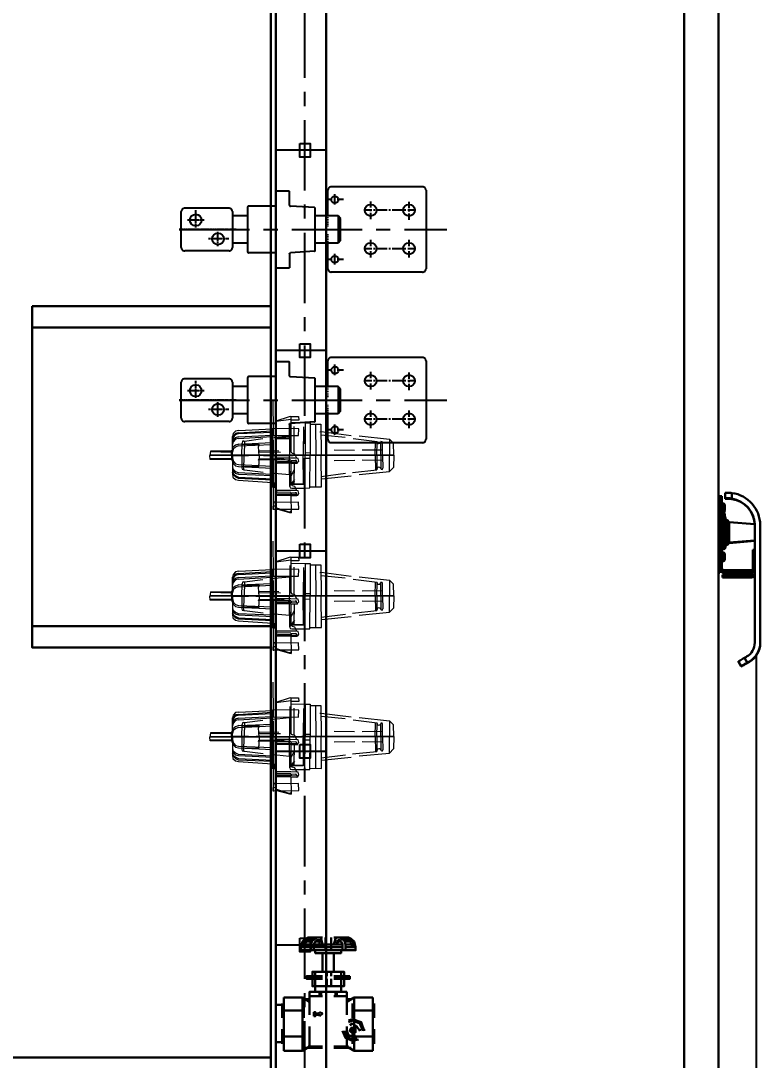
# Model space of a CAD drawing. Header units: millimetres. Extents: x 248233 to 259628, y -181361 to -174035.
# Drawn here: x 253614 to 254482, y -176752 to -175533 of the extents above; entities that cross this region are included whole.
import ezdxf

# ---------------------------------------------------------------- set-up
doc = ezdxf.new("R2010")
doc.units = ezdxf.units.MM
doc.header["$LTSCALE"] = 13
for name, pattern in [('CENTER', [50.8, 31.75, -6.35, 6.35, -6.35]), ('CENTERX2', [101.6, 63.5, -12.7, 12.7, -12.7]), ('DASHED', [0.75, 0.5, -0.25])]:
    doc.linetypes.add(name, pattern=pattern)
doc.layers.get('0').update_dxf_attribs({"color": 1, "linetype": 'CENTER'})
for name, color, linetype in [('1', 4, 'Continuous'), ('2细线层', 4, 'Continuous'), ('4虚线层', 6, 'DASHED'), ('C00-00-00', 7, 'Continuous'), ('粗实线', 4, 'Continuous')]:
    doc.layers.add(name, color=color, linetype=linetype)
doc.layers.add('2细实线', color=3, linetype='Continuous', lineweight=20)
doc.layers.add('标注、文本', color=3, linetype='Continuous', lineweight=25)
doc.styles.get("Standard").update_dxf_attribs({"font": 'gbenor.shx', "bigfont": 'gbcbig.shx'})
doc.dimstyles.new('英寸 1-10', dxfattribs={"dimscale": 14, "dimtxt": 3.5, "dimasz": 2, "dimexe": 1.5, "dimexo": 0.5, "dimgap": 0.5, "dimtad": 1, "dimtoh": 1, "dimdec": 1, "dimdsep": 46, "dimtxsty": 'Standard', "dimcen": 2.5, "dimclrd": 3, "dimclre": 3, "dimclrt": 3, "dimadec": 0, "dimazin": 2, "dimtfac": 1, "dimtdec": 1, "dimtmove": 0, "dimatfit": 2, "dimfxl": 1, "dimarcsym": 0})

# ---------------------------------------------------------------- blocks, each defined once
blk = doc.blocks.new('A$C1C920380')
at = {"layer": '1', "color": 1, "linetype": 'CENTERX2', "lineweight": -3, "ltscale": 0.1}
blk.add_line((50.1, 0), (50.1, 314), dxfattribs=at)
at = {"layer": '2细线层'}
for points in [[(4, 289.6), (3.4, 289.5), (2.9, 289.4), (2.4, 289.2), (1.9, 289), (1.6, 288.7), (1.2, 288.4), (0.8, 287.9), (0.5, 287.5), (0.3, 287), (0.1, 286.6), (0, 286.1), (0, 285.5)], [(0, 285.5), (0, 178.4)], [(4, 289.6), (96, 289.6)], [(100, 285.5), (99.9, 286.1), (99.8, 286.6), (99.7, 287), (99.4, 287.5), (99.2, 287.9), (98.9, 288.4), (98.5, 288.7), (98, 289), (97.5, 289.2), (97, 289.4), (96.5, 289.5), (96, 289.6)], [(100, 285.5), (100, 178.4)], [(17.7, 269.5), (25.1, 269.5)], [(27.1, 269.5), (29.1, 269.5)], [(27.5, 276.5), (27.5, 268.1)], [(31.1, 269.5), (38.5, 269.5)], [(62.1, 269.5), (69.5, 269.5)], [(71.5, 269.5), (73.5, 269.5)], [(72.5, 276.5), (72.5, 268.1)], [(75.5, 269.5), (82.9, 269.5)], [(27.5, 266), (27.5, 264.1)], [(27.5, 262), (27.5, 250)], [(72.5, 266), (72.5, 264.1)], [(72.5, 262), (72.5, 250)], [(27.5, 248), (27.5, 246)], [(27.5, 244), (27.5, 232)], [(72.5, 248), (72.5, 246)], [(72.5, 244), (72.5, 232)], [(17.1, 224.5), (24.4, 224.5)], [(26.5, 224.5), (28.4, 224.5)], [(27.5, 230), (27.5, 228)], [(27.5, 226), (27.5, 217.5)], [(30.5, 224.5), (37.8, 224.5)], [(62.1, 224.5), (69.5, 224.5)], [(71.5, 224.5), (73.5, 224.5)], [(72.5, 230), (72.5, 228)], [(72.5, 226), (72.5, 217.5)], [(75.5, 224.5), (82.9, 224.5)], [(15, 192.6), (15, 185.5)], [(15, 183.5), (15, 181.5)], [(37, 189.4), (34, 186.5)], [(34, 186.5), (66, 186.5)], [(34, 186.5), (34, 159.4)], [(63, 189.4), (37, 189.4)], [(63, 189.4), (66, 186.5)], [(66, 186.5), (66, 159.4)], [(85, 192.6), (85, 185.5)], [(85, 183.5), (85, 181.5)], [(0, 178.4), (0, 178), (0.1, 177.5), (0.3, 177), (0.5, 176.5), (0.8, 176), (1.2, 175.6), (1.6, 175.3), (1.9, 175), (2.4, 174.8), (2.9, 174.6), (3.4, 174.5), (4, 174.4)], [(34, 174.4), (4, 174.4)], [(20.8, 182.5), (8.5, 182.5)], [(15, 179.5), (15, 172.4)], [(34.5, 174.4), (34, 174.4)], [(36.5, 174.4), (35.5, 174.4)], [(38.5, 174.4), (37.5, 174.4)], [(40.5, 174.4), (39.4, 174.4)], [(42.5, 174.4), (41.5, 174.4)], [(44.5, 174.4), (43.5, 174.4)], [(46.5, 174.4), (45.5, 174.4)], [(56.5, 174.4), (55.5, 174.4)], [(58.5, 174.4), (57.5, 174.4)], [(60.5, 174.4), (59.5, 174.4)], [(62.5, 174.4), (61.5, 174.4)], [(64.5, 174.4), (63.5, 174.4)], [(66, 174.4), (65.6, 174.4)], [(96, 174.4), (66, 174.4)], [(90.9, 182.5), (78.5, 182.5)], [(85, 179.5), (85, 172.4)], [(96, 174.4), (96.5, 174.5), (97, 174.6), (97.5, 174.8), (98, 175), (98.5, 175.3), (98.9, 175.6), (99.2, 176), (99.4, 176.5), (99.7, 177), (99.8, 177.5), (99.9, 178), (100, 178.4)], [(24.4, 158.6), (22.6, 130.4)], [(25.4, 159.4), (25.3, 159.4), (25.1, 159.4), (25, 159.4), (24.9, 159.4), (24.8, 159.3), (24.7, 159.3), (24.6, 159.2), (24.5, 159.1), (24.5, 158.9), (24.4, 158.8), (24.4, 158.7), (24.4, 158.6)], [(74.6, 159.4), (25.4, 159.4)], [(75.6, 158.6), (75.6, 158.7), (75.5, 158.8), (75.5, 158.9), (75.4, 159.1), (75.4, 159.2), (75.3, 159.3), (75.2, 159.3), (75.1, 159.4), (74.9, 159.4), (74.8, 159.4), (74.7, 159.4), (74.6, 159.4)], [(75.6, 158.6), (77.4, 130.4)], [(5.9, 129.4), (5.8, 129.4), (5.7, 129.4), (5.6, 129.4), (5.5, 129.4), (5.4, 129.3), (5.3, 129.2), (5.2, 129.1), (5.2, 129), (5.1, 128.9), (5, 128.8), (5, 128.6), (5, 128.5)], [(5, 128.5), (5, 114.4)], [(21.5, 129.4), (5.9, 129.4)], [(21.5, 129.4), (21.7, 129.4), (21.8, 129.5), (21.9, 129.5), (22, 129.5), (22.1, 129.6), (22.2, 129.7), (22.3, 129.8), (22.4, 129.9), (22.5, 130), (22.5, 130.1), (22.5, 130.3), (22.6, 130.4)], [(78.6, 129.4), (78.4, 129.4), (78.3, 129.5), (78.2, 129.5), (78.1, 129.5), (78, 129.6), (77.9, 129.7), (77.8, 129.8), (77.7, 129.9), (77.6, 130), (77.6, 130.1), (77.6, 130.3), (77.5, 130.4)], [(78.6, 129.4), (94.2, 129.4)], [(94.2, 129.4), (94.3, 129.4), (94.4, 129.4), (94.6, 129.4), (94.7, 129.4), (94.8, 129.3), (94.9, 129.2), (95, 129.1), (95, 129), (95.1, 128.9), (95.2, 128.8), (95.2, 128.6), (95.2, 128.5)], [(95.2, 128.5), (95.2, 114.4)], [(5, 120.9), (5, 114.5)], [(5, 114.4), (5, 114.4), (5, 114.3), (5.1, 114.1), (5.2, 114), (5.2, 113.9), (5.3, 113.8), (5.4, 113.7), (5.5, 113.6), (5.6, 113.6), (5.7, 113.5), (5.8, 113.5), (5.9, 113.5)], [(94.4, 113.5), (5.9, 113.5)], [(22.5, 113.5), (22.5, 81.4)], [(77.5, 112.5), (77.5, 81.4)], [(95.2, 114.4), (95.2, 114.4), (95.2, 114.3), (95.1, 114.1), (95, 114), (95, 113.9), (94.9, 113.8), (94.8, 113.7), (94.7, 113.6), (94.6, 113.6), (94.4, 113.5), (94.3, 113.5), (94.2, 113.5)], [(95.2, 120.9), (95.2, 114.5)], [(22.5, 95.3), (22.5, 93.1)], [(77.5, 93.6), (77.5, 91.3)], [(22.5, 81.4), (22.5, 81.3), (22.5, 81.2), (22.6, 81), (22.6, 80.9), (22.7, 80.8), (22.8, 80.7), (22.9, 80.6), (23, 80.6), (23.1, 80.6), (23.2, 80.5), (23.4, 80.5), (23.5, 80.5)], [(76.5, 80.5), (23.5, 80.5)], [(34, 80.5), (34, 62.5)], [(66, 80.5), (66, 62.5)], [(76.5, 80.5), (76.7, 80.5), (76.8, 80.5), (76.9, 80.6), (77, 80.6), (77.1, 80.6), (77.2, 80.7), (77.3, 80.8), (77.3, 80.9), (77.4, 81), (77.4, 81.2), (77.5, 81.3), (77.5, 81.4)], [(29.1, 62.5), (28.5, 62.4), (28.1, 62.3), (27.6, 62.2), (27.1, 61.9), (26.7, 61.7), (26.3, 61.4), (25.9, 61), (25.6, 60.5), (25.4, 60), (25.2, 59.5), (25.1, 59), (25.1, 58.5)], [(29.1, 62.5), (71.1, 62.5)], [(50.1, 66.9), (50.1, 65.8)], [(50.1, 65.6), (50.1, 65.4)], [(50.1, 65.1), (50.1, 63.8)], [(50.1, 63.6), (50.1, 63.3)], [(50.1, 63.1), (50.1, 61.9)], [(50.1, 61.6), (50.1, 61.4)], [(50.1, 61.1), (50.1, 59.8)], [(75.1, 58.5), (75.1, 59), (75, 59.5), (74.8, 60), (74.6, 60.5), (74.3, 61), (73.9, 61.4), (73.5, 61.7), (73.1, 61.9), (72.7, 62.2), (72.2, 62.3), (71.6, 62.4), (71.1, 62.5)], [(25.1, 58.5), (25.1, 6.5)], [(50.1, 59.6), (50.1, 59.3)], [(50.1, 59.1), (50.1, 57.9)], [(50.1, 57.6), (50.1, 57.4)], [(50.1, 57.1), (50.1, 55.8)], [(50.1, 55.6), (50.1, 55.3)], [(50.1, 55.1), (50.1, 53.9)], [(50.1, 53.6), (50.1, 53.4)], [(50.1, 53.1), (50.1, 51.8)], [(50.1, 51.6), (50.1, 51.3)], [(50.1, 51), (50.1, 49.9)], [(50.1, 49.6), (50.1, 49.3)], [(50.1, 49.1), (50.1, 47.8)], [(61.1, 58.2), (61.1, 56.8)], [(61.1, 56.5), (61.1, 56.2)], [(61.1, 56), (61.1, 54.7)], [(61.1, 54.4), (61.1, 54.3)], [(61.1, 54), (61.1, 52.7)], [(61.1, 52.5), (61.1, 52.2)], [(61.1, 52), (61.1, 50.7)], [(61.1, 50.5), (61.1, 50.3)], [(61.1, 50), (61.1, 48.7)], [(75.1, 58.5), (75.1, 6.5)], [(50.1, 47.6), (50.1, 47.3)], [(50.1, 47), (50.1, 45.9)], [(50.1, 45.6), (50.1, 45.3)], [(50.1, 45.1), (50.1, 43.8)], [(50.1, 43.5), (50.1, 43.3)], [(50.1, 43.1), (50.1, 41.8)], [(50.1, 41.6), (50.1, 41.3)], [(50.1, 41.1), (50.1, 39.8)], [(50.1, 39.5), (50.1, 39.4)], [(50.1, 39.1), (50.1, 37.8)], [(50.1, 37.6), (50.1, 37.3)], [(50.1, 37.1), (50.1, 35.8)], [(53.7, 45.5), (52.6, 45.5)], [(54.2, 45.5), (54, 45.5)], [(55.7, 45.5), (54.4, 45.5)], [(56.2, 45.5), (55.9, 45.5)], [(57.7, 45.5), (56.5, 45.5)], [(58.2, 45.5), (58, 45.5)], [(59.7, 45.5), (58.4, 45.5)], [(60.2, 45.5), (60, 45.5)], [(61.7, 45.5), (60.5, 45.5)], [(61.1, 48.5), (61.1, 48.2)], [(61.1, 48), (61.1, 46.8)], [(61.1, 46.5), (61.1, 46.3)], [(61.1, 46), (61.1, 44.7)], [(61.1, 44.5), (61.1, 44.2)], [(61.1, 44), (61.1, 42.8)], [(61.1, 42.5), (61.1, 42.3)], [(61.1, 42), (61.1, 40.7)], [(61.1, 40.5), (61.1, 40.2)], [(61.1, 40), (61.1, 38.8)], [(61.1, 38.5), (61.1, 38.3)], [(61.1, 38), (61.1, 36.7)], [(62.2, 45.5), (61.9, 45.5)], [(63.7, 45.5), (62.4, 45.5)], [(64.2, 45.5), (64, 45.5)], [(65.7, 45.5), (64.5, 45.5)], [(66.2, 45.5), (65.9, 45.5)], [(67.7, 45.5), (66.4, 45.5)], [(68.2, 45.5), (68, 45.5)], [(69.5, 45.5), (68.5, 45.5)], [(39.1, 29.3), (39.1, 27.9)], [(39.1, 27.7), (39.1, 27.4)], [(39.1, 27.1), (39.1, 25.9)], [(39.1, 25.6), (39.1, 25.3)], [(39.1, 25.1), (39.1, 23.9)], [(50.1, 35.6), (50.1, 35.4)], [(50.1, 35.1), (50.1, 33.8)], [(50.1, 33.6), (50.1, 33.3)], [(50.1, 33.1), (50.1, 31.9)], [(50.1, 31.6), (50.1, 31.4)], [(50.1, 31.1), (50.1, 29.8)], [(50.1, 29.6), (50.1, 29.3)], [(50.1, 29.1), (50.1, 27.9)], [(50.1, 27.6), (50.1, 27.4)], [(50.1, 27.1), (50.1, 25.8)], [(50.1, 25.6), (50.1, 25.3)], [(50.1, 25), (50.1, 23.9)], [(61.1, 36.5), (61.1, 36.2)], [(61.1, 35.9), (61.1, 34.5)], [(28.1, 19.5), (27.5, 19.5)], [(28.6, 19.5), (28.3, 19.5)], [(30.1, 19.5), (28.9, 19.5)], [(30.7, 19.5), (30.4, 19.5)], [(32.1, 19.5), (30.9, 19.5)], [(32.6, 19.5), (32.4, 19.5)], [(34.2, 19.5), (32.9, 19.5)], [(34.7, 19.5), (34.4, 19.5)], [(36.1, 19.5), (34.9, 19.5)], [(36.6, 19.5), (36.4, 19.5)], [(38.2, 19.5), (36.9, 19.5)], [(38.7, 19.5), (38.4, 19.5)], [(40.1, 19.5), (38.9, 19.5)], [(39.1, 23.6), (39.1, 23.4)], [(39.1, 23.1), (39.1, 21.8)], [(39.1, 21.6), (39.1, 21.3)], [(39.1, 21.1), (39.1, 19.9)], [(39.1, 19.6), (39.1, 19.4)], [(39.1, 19.1), (39.1, 17.8)], [(39.1, 17.6), (39.1, 17.3)], [(39.1, 17.1), (39.1, 15.9)], [(39.1, 15.6), (39.1, 15.4)], [(39.1, 15.1), (39.1, 13.8)], [(39.1, 13.6), (39.1, 13.3)], [(39.1, 13.1), (39.1, 11.9)], [(40.6, 19.5), (40.4, 19.5)], [(42.2, 19.5), (40.9, 19.5)], [(42.7, 19.5), (42.4, 19.5)], [(44.1, 19.5), (42.9, 19.5)], [(44.6, 19.5), (44.4, 19.5)], [(46.2, 19.5), (44.9, 19.5)], [(46.7, 19.5), (46.4, 19.5)], [(47.5, 19.5), (46.9, 19.5)], [(50.1, 23.6), (50.1, 23.3)], [(50.1, 23.1), (50.1, 21.8)], [(50.1, 21.5), (50.1, 21.3)], [(50.1, 21), (50.1, 19.9)], [(50.1, 19.6), (50.1, 19.3)], [(50.1, 19.1), (50.1, 17.8)], [(50.1, 17.5), (50.1, 17.3)], [(50.1, 17), (50.1, 15.8)], [(50.1, 15.6), (50.1, 15.3)], [(50.1, 15.1), (50.1, 13.8)], [(50.1, 13.5), (50.1, 13.3)], [(50.1, 13.1), (50.1, 11.8)], [(25.1, 6.5), (25.1, 5.9), (25.2, 5.5), (25.4, 5), (25.6, 4.5), (25.9, 4.1), (26.3, 3.6), (26.7, 3.3), (27.1, 3), (27.6, 2.8), (28.1, 2.6), (28.5, 2.5), (29.1, 2.4)], [(71.1, 2.4), (29.1, 2.4)], [(39.1, 11.6), (39.1, 11.4)], [(39.1, 11.1), (39.1, 9.6)], [(50.1, 11.6), (50.1, 11.3)], [(50.1, 11.1), (50.1, 9.8)], [(50.1, 9.5), (50.1, 9.4)], [(50.1, 9.1), (50.1, 7.8)], [(50.1, 7.6), (50.1, 7.3)], [(50.1, 7.1), (50.1, 5.8)], [(50.1, 5.6), (50.1, 5.4)], [(50.1, 5.1), (50.1, 3.8)], [(50.1, 3.6), (50.1, 3.3)], [(50.1, 3), (50.1, 1.9)], [(50.1, 1.6), (50.1, 1.3)], [(50.1, 1.1), (50.1, 0)], [(71.1, 2.4), (71.6, 2.5), (72.2, 2.6), (72.7, 2.8), (73.1, 3), (73.5, 3.3), (73.9, 3.6), (74.3, 4.1), (74.6, 4.5), (74.8, 5), (75, 5.5), (75.1, 5.9), (75.1, 6.5)]]:
    blk.add_lwpolyline(points, dxfattribs=at)
for centre, radius in [((27.4, 269.6), 6.87), ((72.4, 269.6), 6.87), ((27.4, 224.6), 6.87), ((72.4, 224.6), 6.87), ((15, 182.6), 4.14), ((85, 182.6), 4.14), ((61, 45.5), 6.87), ((39, 19.5), 6.87)]:
    blk.add_circle(centre, radius, dxfattribs=at)
blk = doc.blocks.new('A$C26CD017D')
at = {"layer": 'C00-00-00'}
h = blk.add_hatch(color=256, dxfattribs=at)
h.dxf.hatch_style = 2
h.paths.add_polyline_path([(72.4, 62.5), (79.5, 31.9), (83, 31.9)])
h = blk.add_hatch(color=256, dxfattribs=at)
h.dxf.hatch_style = 2
h.paths.add_polyline_path([(72.4, 62.5), (75.9, 62.5), (83, 31.9)])
h = blk.add_hatch(color=256, dxfattribs=at)
h.dxf.hatch_style = 2
h.paths.add_polyline_path([(79.5, 31.9), (80.9, 26.3), (83.7, 26.3)])
h = blk.add_hatch(color=256, dxfattribs=at)
h.dxf.hatch_style = 2
h.paths.add_polyline_path([(79.5, 31.9), (83, 31.9), (83.7, 26.3)])
h = blk.add_hatch(color=256, dxfattribs=at)
h.dxf.hatch_style = 2
h.paths.add_polyline_path([(80.9, 26.3), (83.7, 26.3), (80.9, 25.5)])
at = {"layer": 'C00-00-00', "lineweight": 0}
for points in [[(83, 111.4), (80.9, 110.7), (66.7, 102.2)], [(83, 111.4), (91.6, 113.6), (93, 109.3), (83.7, 107.2)], [(83, 111.4), (92.3, 71), (93, 70.3), (94.4, 69.6)], [(106.5, 109.3), (107.2, 107.9), (119.2, 110.7), (127.7, 75.2)], [(166.1, 107.2), (201.6, 111.4), (205.8, 93)], [(210.8, 94.4), (207.2, 107.9), (201.6, 111.4)], [(75.9, 63.2), (66.7, 102.2), (83.7, 108.6)], [(85.2, 105), (100.8, 107.9), (106.5, 109.3), (115, 72.4)], [(96.5, 69.6), (89.4, 100.8)], [(112.8, 109.3), (121.4, 73.8)], [(119.9, 101.5), (121.4, 102.2), (156.8, 105.7)], [(159.7, 102.9), (188.1, 105.7)], [(188.1, 105), (188.8, 103.6), (190.2, 103.6), (191.6, 104.3), (192.3, 105.7)], [(193, 106.5), (192.3, 106.5), (192.3, 105.7)], [(198, 90.8), (194.5, 105.7), (193.7, 106.5), (193, 106.5)], [(27, 81.6), (64.6, 92.3)], [(72.4, 62.5), (65.3, 93), (64.6, 92.3), (71.7, 61.7)], [(65.3, 81.6), (86.6, 88.7)], [(86.6, 88.7), (91.6, 66.7)], [(164.7, 89.4), (141.2, 84.5)], [(196.6, 97.2), (173.2, 91.6)], [(176, 63.2), (210.1, 74.5), (205.8, 93)], [(210.8, 94.4), (213.6, 80.2), (210.1, 74.5)], [(27, 81.6), (23.4, 80.2), (21.3, 76.6), (21.3, 73.1)], [(27, 78.8), (24.1, 77.4), (22, 73.8), (22, 70.3)], [(27.7, 78.1), (24.1, 75.9), (22.7, 73.1), (22.7, 68.8)], [(28.4, 74.5), (24.8, 72.4), (23.4, 69.6), (22.7, 65.3)], [(35.5, 71), (36.2, 71), (56.8, 78.8)], [(123.5, 36.2), (136.3, 39), (127.7, 75.2)], [(167.5, 78.1), (144.1, 72.4)], [(199.4, 85.2), (176, 80.2)], [(199.4, 75.9), (198, 76.6), (196.6, 76.6), (195.2, 75.9), (195.2, 73.8)], [(199.4, 75.9), (200.1, 75.2), (200.8, 75.2)], [(200.8, 75.2), (201.6, 75.2), (201.6, 76.6)], [(26.3, 51.8), (21.3, 73.1)], [(26.3, 51.8), (21.3, 73.1)], [(28.4, 72.4), (25.5, 71), (23.4, 67.4), (23.4, 63.9)], [(30.5, 66), (27, 63.9), (24.8, 61), (24.8, 56.8)], [(30.5, 63.9), (27.7, 61.7), (25.5, 58.9), (25.5, 55.4)], [(35.5, 71), (34.1, 70.3), (34.1, 68.1)], [(34.1, 66.7), (53.9, 71), (53.9, 68.8)], [(36.9, 53.9), (34.1, 68.1)], [(78.1, 68.8), (55.4, 63.9), (55.4, 62.5), (80.2, 68.1)], [(72.4, 62.5), (79.5, 31.9), (78.8, 31.2), (71.7, 61.7)], [(75.9, 63.2), (83.7, 26.3), (80.9, 25.5), (72.4, 62.5)], [(75.9, 63.2), (84.5, 24.8), (85.2, 23.4), (86.6, 23.4)], [(100.8, 65.3), (97.2, 69.6), (94.4, 69.6)], [(94.4, 61.7), (95.1, 59.6)], [(94.4, 61.7), (95.1, 59.6)], [(95.1, 58.2), (100.8, 34.1), (115, 37.6), (116.4, 38.3), (116.4, 39.7), (109.3, 71)], [(101.5, 61), (100.8, 62.5), (99.4, 62.5)], [(101.5, 34.8), (100.1, 33.4), (100.1, 31.2), (100.8, 29.8), (102.9, 29.8), (117.8, 33.4), (123.5, 34.8), (115, 72.4)], [(103.6, 62.5), (102.9, 63.9), (102.2, 65.3), (100.8, 65.3)], [(102.2, 59.6), (102.9, 61), (103.6, 62.5)], [(168.2, 63.9), (195.2, 73.1)], [(25.5, 51.1), (24.1, 56.1), (0, 50.4)], [(25.5, 51.1), (26.3, 46.8), (2.1, 41.2)], [(25.5, 51.1), (24.1, 57.5), (24.8, 57.5)], [(26.3, 51.8), (25.5, 51.1), (27, 45.4), (27.7, 45.4)], [(44.7, 56.1), (26.3, 51.8)], [(44.7, 55.4), (26.3, 51.1)], [(26.3, 51.8), (31.2, 30.5)], [(26.3, 51.8), (31.2, 30.5), (32.6, 27), (36.2, 24.8), (39.7, 24.8), (78.8, 31.2)], [(36.9, 53.9), (40.5, 39.7), (41.2, 38.3), (43.3, 38.3), (44, 38.3), (66, 40.5)], [(80.9, 58.9), (57.5, 53.2), (57.5, 54.6), (82.3, 60.3)], [(73.8, 58.2), (80.2, 30.5)], [(76.6, 59.6), (77.4, 58.2), (78.8, 58.2)], [(76.6, 57.5), (78.1, 56.1), (79.5, 56.1)], [(79.5, 54.6), (78.1, 53.9), (78.1, 52.5)], [(95.1, 58.2), (102.2, 59.6)], [(95.1, 58.2), (100.8, 34.1), (101.5, 33.4), (102.9, 32.6)], [(102.9, 34.8), (100.8, 34.1), (104.3, 35.5), (99.4, 58.9)], [(134.1, 48.3), (167.5, 59.6)], [(27, 48.3), (29.1, 44.7), (31.9, 42.6), (35.5, 42.6)], [(27.7, 46.1), (29.1, 42.6), (32.6, 40.5), (36.2, 40.5)], [(29.1, 39), (30.5, 36.2), (34.1, 34.1), (37.6, 33.4)], [(29.8, 37.6), (31.2, 34.1), (34.1, 31.9), (38.3, 31.9)], [(39.7, 41.2), (59.6, 46.1), (58.9, 48.3)], [(74.5, 41.9), (96.5, 44.7)], [(30.5, 34.1), (31.9, 30.5), (35.5, 29.1), (39, 28.4)], [(30.5, 32.6), (32.6, 29.8), (35.5, 27.7), (39, 27)], [(78.8, 36.2), (87.3, 0)], [(84.5, 24.8), (85.2, 22.7), (85.9, 21.3), (87.3, 21.3)], [(109.3, 28.4), (105.7, 32.6), (102.9, 32.6)], [(110, 24.1), (109.3, 25.5), (107.9, 25.5)], [(112.1, 25.5), (111.4, 27), (110.7, 28.4), (109.3, 28.4)], [(110.7, 22.7), (111.4, 23.4), (112.1, 25.5)], [(86.6, 15.6), (85.2, 22.7)], [(85.2, 20.6), (86.6, 19.2), (88, 19.2)], [(88, 17.7), (86.6, 17), (86.6, 15.6)], [(103.6, 21.3), (110.7, 22.7)], [(88.7, 5), (86.6, 4.3), (85.9, 9.9), (88, 9.9)], [(89.4, 2.1), (106.5, 1.4), (108.6, 1.4), (107.9, 3.5)], [(89.4, 3.5), (105.7, 2.1), (107.9, 2.8)]]:
    blk.add_lwpolyline(points, dxfattribs=at)
for points in [[(67.4, 85.2), (96.5, 91.6), (95.1, 99.4), (65.3, 93)], [(86.6, 0.7), (116.4, 7.8), (114.3, 15.6), (85.2, 8.5)]]:
    blk.add_lwpolyline(points, close=True, dxfattribs=at)
for points in [[(56.1, 124.2), (56.1, 124.2), (63.9, 88), (63.9, 88)], [(58.2, 124.9), (58.2, 124.9), (66.7, 88.7), (66.7, 88.7)], [(83.7, 101.5), (83.7, 101.5), (91.6, 66.7), (91.6, 66.7)], [(100.1, 102.9), (100.1, 102.9), (107.2, 70.3), (107.2, 70.3)], [(100.8, 107.9), (100.8, 107.9), (109.3, 71), (109.3, 71)], [(102.2, 101.5), (102.2, 101.5), (109.3, 71), (109.3, 71)], [(122.1, 98.6), (122.1, 98.6), (150.5, 102.2), (150.5, 102.2)], [(189.5, 89.4), (189.5, 89.4), (185.9, 105.7), (185.9, 105.7)], [(191.6, 89.4), (191.6, 89.4), (188.1, 105.7), (188.1, 105.7)], [(195.9, 90.8), (195.9, 90.8), (192.3, 105.7), (192.3, 105.7)], [(193, 106.5), (193, 106.5), (193, 107.2), (193, 107.2)], [(27, 81.6), (27, 81.6), (64.6, 92.3), (64.6, 92.3)], [(27, 78.8), (27, 78.8), (65.3, 90.1), (65.3, 90.1)], [(27.7, 78.1), (27.7, 78.1), (65.3, 88.7), (65.3, 88.7)], [(189.5, 89.4), (189.5, 89.4), (193.7, 72.4), (193.7, 72.4)], [(191.6, 89.4), (191.6, 89.4), (195.2, 73.1), (195.2, 73.1)], [(195.9, 90.8), (195.9, 90.8), (199.4, 75.2), (199.4, 75.2)], [(198, 90.8), (198, 90.8), (201.6, 76.6), (201.6, 76.6)], [(28.4, 74.5), (28.4, 74.5), (66, 85.2), (66, 85.2)], [(28.4, 72.4), (28.4, 72.4), (66.7, 83.7), (66.7, 83.7)], [(30.5, 66), (30.5, 66), (68.1, 76.6), (68.1, 76.6)], [(30.5, 63.9), (30.5, 63.9), (68.8, 74.5), (68.8, 74.5)], [(66, 79.5), (66, 79.5), (74.5, 44), (74.5, 44)], [(68.8, 80.2), (68.8, 80.2), (76.6, 44.7), (76.6, 44.7)], [(108.6, 73.8), (108.6, 73.8), (114.3, 75.2), (114.3, 75.2)], [(129.9, 37.6), (129.9, 37.6), (121.4, 73.8), (121.4, 73.8)], [(36.2, 71), (36.2, 71), (39.7, 54.6), (39.7, 54.6)], [(71.7, 62.5), (71.7, 62.5), (53.2, 58.2), (53.2, 58.2)], [(71.7, 61.7), (71.7, 61.7), (53.2, 57.5), (53.2, 57.5)], [(56.8, 58.2), (56.8, 58.2), (53.9, 68.8), (53.9, 68.8)], [(61.7, 59.6), (61.7, 59.6), (95.8, 67.4), (95.8, 67.4)], [(77.4, 61), (77.4, 61), (93, 61), (93, 61)], [(93.7, 63.9), (93.7, 63.9), (78.1, 60.3), (78.1, 60.3)], [(94.4, 61.7), (94.4, 61.7), (78.8, 58.2), (78.8, 58.2)], [(96.5, 44.7), (96.5, 44.7), (91.6, 66.7), (91.6, 66.7)], [(100.1, 31.2), (100.1, 31.2), (91.6, 66.7), (91.6, 66.7)], [(100.8, 65.3), (100.8, 65.3), (93.7, 63.9), (93.7, 63.9)], [(94.4, 61.7), (94.4, 61.7), (99.4, 62.5), (99.4, 62.5)], [(95.1, 59.6), (95.1, 59.6), (101.5, 61), (101.5, 61)], [(101.5, 61), (101.5, 61), (101.5, 61.7), (101.5, 61.7)], [(115, 37.6), (115, 37.6), (107.2, 70.3), (107.2, 70.3)], [(117.8, 33.4), (117.8, 33.4), (109.3, 71), (109.3, 71)], [(110, 67.4), (110, 67.4), (115.7, 68.8), (115.7, 68.8)], [(133.4, 51.1), (133.4, 51.1), (160.4, 61), (160.4, 61)], [(24.1, 54.6), (24.1, 54.6), (0, 49.7), (0, 49.7)], [(0, 50.4), (0, 50.4), (0.7, 45.4), (0.7, 45.4)], [(35.5, 42.6), (35.5, 42.6), (74.5, 49.7), (74.5, 49.7)], [(43.3, 38.3), (43.3, 38.3), (39.7, 54.6), (39.7, 54.6)], [(56.8, 58.2), (56.8, 58.2), (58.9, 48.3), (58.9, 48.3)], [(95.1, 59.6), (95.1, 59.6), (79.5, 56.1), (79.5, 56.1)], [(95.1, 58.2), (95.1, 58.2), (79.5, 54.6), (79.5, 54.6)], [(98.6, 41.9), (98.6, 41.9), (100.8, 51.8), (100.8, 51.8)], [(2.1, 41.2), (2.1, 41.2), (0.7, 45.4), (0.7, 45.4)], [(26.3, 47.6), (26.3, 47.6), (2.1, 41.9), (2.1, 41.9)], [(36.2, 40.5), (36.2, 40.5), (75.2, 47.6), (75.2, 47.6)], [(37.6, 33.4), (37.6, 33.4), (76.6, 40.5), (76.6, 40.5)], [(38.3, 31.9), (38.3, 31.9), (77.4, 39), (77.4, 39)], [(103.6, 40.5), (103.6, 40.5), (100.8, 34.1), (100.8, 34.1)], [(101.5, 46.8), (101.5, 46.8), (101.5, 47.6), (101.5, 47.6)], [(101.5, 34.8), (101.5, 34.8), (117.1, 38.3), (117.1, 38.3)], [(103.6, 38.3), (103.6, 38.3), (102.9, 34.8), (102.9, 34.8)], [(39, 28.4), (39, 28.4), (78.1, 35.5), (78.1, 35.5)], [(39, 27), (39, 27), (78.1, 34.1), (78.1, 34.1)], [(39.7, 24.8), (39.7, 24.8), (78.8, 31.2), (78.8, 31.2)], [(102.2, 27), (102.2, 27), (86.6, 23.4), (86.6, 23.4)], [(102.9, 24.8), (102.9, 24.8), (87.3, 21.3), (87.3, 21.3)], [(100.1, 31.2), (100.1, 31.2), (100.1, 31.9), (100.1, 31.9)], [(109.3, 28.4), (109.3, 28.4), (102.2, 27), (102.2, 27)], [(102.9, 24.8), (102.9, 24.8), (107.9, 25.5), (107.9, 25.5)], [(102.9, 24.8), (102.9, 24.8), (103.6, 22.7), (103.6, 22.7)], [(110, 24.1), (110, 24.1), (110, 24.8), (110, 24.8)], [(86.6, 15.6), (86.6, 15.6), (89.4, 2.1), (89.4, 2.1)], [(103.6, 22.7), (103.6, 22.7), (88, 19.2), (88, 19.2)], [(103.6, 21.3), (103.6, 21.3), (88, 17.7), (88, 17.7)], [(103.6, 22.7), (103.6, 22.7), (110, 24.1), (110, 24.1)], [(103.6, 21.3), (103.6, 21.3), (108.6, 1.4), (108.6, 1.4)]]:
    blk.add_open_spline(points, degree=3, dxfattribs=at)
blk = doc.blocks.new('A$C3535292A')
blk.add_line((210.8, 94.4), (0.7, 45.4))
blk.add_blockref('A$C26CD017D', (0, 0))
blk = doc.blocks.new('A$C6FBB44AA')
at = {"rotation": 347}
blk.add_blockref('A$C3535292A', (-10.9, 23), dxfattribs=at)
blk = doc.blocks.new('A$C7BD26515')
at = {"layer": '标注、文本', "color": 4, "lineweight": 30}
for points in [[(37.8, 133.1), (34.4, 131.5), (31, 128.1)], [(37.8, 131.5), (34.4, 129.8), (32.7, 128.1)], [(37.8, 129.8), (36.1, 128.1), (34.4, 126.4)], [(37.8, 128.1), (36.1, 128.1), (34.4, 126.4)], [(52.9, 133.1), (47.9, 133.1), (42.8, 129.8), (41.1, 124.7)], [(47.9, 129.8), (46.2, 128.1), (44.5, 124.7)], [(47.9, 128.1), (46.2, 128.1), (44.5, 124.7)], [(44.5, 118), (44.5, 124.7), (44.5, 121.4)], [(51.2, 124.7), (51.2, 128.1), (51.2, 129.8), (49.6, 129.8)], [(51.2, 128.1), (49.6, 128.1)], [(51.2, 128.1), (51.2, 124.7)], [(54.6, 124.7), (52.9, 131.5), (52.9, 133.1)], [(68.1, 124.7), (69.8, 131.5), (71.5, 133.1)], [(68.1, 133.1), (85, 133.1)], [(73.2, 129.8), (71.5, 128.1)], [(71.5, 124.7), (73.2, 128.1)], [(81.6, 124.7), (79.9, 129.8), (74.8, 133.1)], [(78.2, 124.7), (76.5, 128.1), (74.8, 129.8)], [(78.2, 124.7), (76.5, 128.1), (74.8, 128.1)], [(78.2, 118), (78.2, 124.7), (78.2, 121.4)], [(91.7, 128.1), (88.3, 131.5), (85, 133.1)], [(90, 128.1), (88.3, 129.8), (85, 131.5)], [(88.3, 126.4), (86.6, 128.1), (85, 129.8)], [(88.3, 126.4), (86.6, 128.1), (85, 128.1)], [(54.6, 118), (29.3, 118), (29.3, 121.4)], [(54.6, 118), (29.3, 118), (29.3, 121.4), (41.1, 121.4)], [(44.5, 121.4), (78.2, 121.4)], [(93.4, 121.4), (93.4, 118), (68.1, 118)], [(81.6, 121.4), (93.4, 121.4), (93.4, 118), (68.1, 118)], [(54.6, 86), (36.1, 86), (36.1, 87.6), (54.6, 87.6)], [(54.6, 84.3), (36.1, 84.3), (36.1, 86), (54.6, 86)], [(42.8, 87.6), (42.8, 92.7), (79.9, 92.7), (79.9, 87.6)], [(86.6, 87.6), (86.6, 86), (68.1, 86)], [(68.1, 87.6), (86.6, 87.6)], [(86.6, 86), (86.6, 84.3), (68.1, 84.3)], [(68.1, 86), (86.6, 86)], [(79.9, 84.3), (79.9, 75.8), (42.8, 75.8), (42.8, 84.3)], [(9.1, 62.4), (9.1, 47.2), (9.1, 16.9), (9.1, 0)], [(31, 62.4), (31, 47.2), (31, 16.9), (31, 0)], [(54.6, 64), (39.4, 64), (39.4, 69.1), (54.6, 69.1)], [(39.4, 64), (39.4, 42.1)], [(83.3, 69.1), (83.3, 64), (68.1, 64)], [(68.1, 69.1), (83.3, 69.1)], [(83.3, 64), (83.3, 42.1)], [(113.6, 62.4), (113.6, 47.2), (91.7, 47.2)], [(91.7, 62.4), (91.7, 47.2), (91.7, 16.9), (91.7, 0)], [(113.6, 62.4), (113.6, 47.2), (113.6, 16.9), (113.6, 0)], [(0, 53.9), (7.4, 53.9)], [(7.4, 38.8), (7.4, 55.6)], [(115.3, 38.8), (115.3, 55.6)], [(44.5, 45.5), (46.2, 45.5), (46.2, 43.8)], [(44.5, 45.5), (44.5, 43.8)], [(44.5, 40.5), (46.2, 40.5), (46.2, 42.1)], [(51.2, 40.5), (51.2, 42.1), (46.2, 42.1)], [(51.2, 45.5), (54.6, 43.8), (51.2, 40.5)], [(51.2, 45.5), (51.2, 43.8)], [(103.5, 23.6), (100.1, 33.7), (90, 37.1), (85, 35.4)], [(32.7, 25.3), (32.7, 8.4)], [(39.4, 28.7), (39.4, 5.1)], [(83.3, 28.7), (83.3, 5.1), (91.7, 0)], [(101.8, 23.6), (98.4, 32), (90, 35.4), (85, 33.7)], [(98.4, 23.6), (95.1, 28.7), (90, 32), (86.6, 30.3)], [(90, 25.3), (90, 8.4)], [(101.8, 23.6), (101.8, 25.3)], [(103.5, 23.6), (103.5, 25.3)], [(78.2, 23.6), (81.6, 15.2), (90, 11.8), (96.7, 13.5)], [(79.9, 23.6), (83.3, 16.9), (90, 13.5), (95.1, 15.2)], [(83.3, 23.6), (85, 18.5), (90, 16.9), (93.4, 18.5)], [(113.6, 16.9), (91.7, 16.9)], [(0, 10.1), (7.4, 10.1)], [(34.4, 3.4), (54.6, 3.4)], [(37.8, 5.1), (54.6, 5.1)], [(68.1, 5.1), (83.3, 5.1)], [(68.1, 5.1), (85, 5.1)], [(68.1, 3.4), (88.3, 3.4)]]:
    blk.add_lwpolyline(points, dxfattribs=at)
for points in [[(76.5, 118), (76.5, 114.6), (46.2, 114.6), (46.2, 118)], [(68.1, 114.6), (68.1, 92.7), (54.6, 92.7), (54.6, 114.6)], [(76.5, 75.8), (76.5, 69.1), (46.2, 69.1), (46.2, 75.8)], [(93.4, 23.6), (93.4, 27), (90, 27), (88.3, 27), (86.6, 23.6), (88.3, 21.9), (90, 21.9), (93.4, 21.9)], [(91.7, 23.6), (91.7, 25.3), (90, 25.3), (90, 23.6)]]:
    blk.add_lwpolyline(points, close=True, dxfattribs=at)
for points in [[(29.3, 121.4), (29.3, 121.4), (31, 128.1), (31, 128.1)], [(29.3, 121.4), (29.3, 121.4), (32.7, 128.1), (32.7, 128.1)], [(32.7, 121.4), (32.7, 121.4), (34.4, 126.4), (34.4, 126.4)], [(32.7, 121.4), (32.7, 121.4), (34.4, 126.4), (34.4, 126.4)], [(34.4, 124.7), (34.4, 124.7), (41.1, 124.7), (41.1, 124.7)], [(37.8, 133.1), (37.8, 133.1), (54.6, 133.1), (54.6, 133.1)], [(37.8, 131.5), (37.8, 131.5), (46.2, 131.5), (46.2, 131.5)], [(37.8, 129.8), (37.8, 129.8), (42.8, 129.8), (42.8, 129.8)], [(37.8, 128.1), (37.8, 128.1), (42.8, 128.1), (42.8, 128.1)], [(41.1, 124.7), (41.1, 124.7), (41.1, 118), (41.1, 118)], [(44.5, 124.7), (44.5, 124.7), (78.2, 124.7), (78.2, 124.7)], [(47.9, 129.8), (47.9, 129.8), (49.6, 129.8), (49.6, 129.8)], [(47.9, 128.1), (47.9, 128.1), (49.6, 128.1), (49.6, 128.1)], [(58, 133.1), (58, 133.1), (58, 118), (58, 118)], [(64.7, 133.1), (64.7, 133.1), (64.7, 118), (64.7, 118)], [(69.8, 131.5), (69.8, 131.5), (69.8, 133.1), (69.8, 133.1)], [(74.8, 133.1), (74.8, 133.1), (71.5, 133.1), (71.5, 133.1)], [(71.5, 128.1), (71.5, 128.1), (71.5, 124.7), (71.5, 124.7)], [(74.8, 129.8), (74.8, 129.8), (73.2, 129.8), (73.2, 129.8)], [(74.8, 128.1), (74.8, 128.1), (73.2, 128.1), (73.2, 128.1)], [(85, 131.5), (85, 131.5), (76.5, 131.5), (76.5, 131.5)], [(85, 129.8), (85, 129.8), (79.9, 129.8), (79.9, 129.8)], [(85, 128.1), (85, 128.1), (79.9, 128.1), (79.9, 128.1)], [(81.6, 124.7), (81.6, 124.7), (88.3, 124.7), (88.3, 124.7)], [(88.3, 124.7), (88.3, 124.7), (81.6, 124.7), (81.6, 124.7)], [(81.6, 124.7), (81.6, 124.7), (81.6, 118), (81.6, 118)], [(90, 121.4), (90, 121.4), (88.3, 126.4), (88.3, 126.4)], [(90, 121.4), (90, 121.4), (88.3, 126.4), (88.3, 126.4)], [(93.4, 121.4), (93.4, 121.4), (90, 128.1), (90, 128.1)], [(93.4, 121.4), (93.4, 121.4), (91.7, 128.1), (91.7, 128.1)], [(41.1, 121.4), (41.1, 121.4), (32.7, 121.4), (32.7, 121.4)], [(41.1, 121.4), (41.1, 121.4), (44.5, 121.4), (44.5, 121.4)], [(78.2, 121.4), (78.2, 121.4), (44.5, 121.4), (44.5, 121.4)], [(93.4, 121.4), (93.4, 121.4), (81.6, 121.4), (81.6, 121.4)], [(81.6, 121.4), (81.6, 121.4), (90, 121.4), (90, 121.4)], [(93.4, 118), (93.4, 118), (93.4, 121.4), (93.4, 121.4)], [(46.2, 92.7), (46.2, 92.7), (46.2, 87.6), (46.2, 87.6)], [(59.7, 92.7), (59.7, 92.7), (59.7, 87.6), (59.7, 87.6)], [(64.7, 92.7), (64.7, 92.7), (64.7, 87.6), (64.7, 87.6)], [(76.5, 92.7), (76.5, 92.7), (76.5, 87.6), (76.5, 87.6)], [(46.2, 84.3), (46.2, 84.3), (46.2, 75.8), (46.2, 75.8)], [(59.7, 84.3), (59.7, 84.3), (59.7, 75.8), (59.7, 75.8)], [(64.7, 84.3), (64.7, 84.3), (64.7, 75.8), (64.7, 75.8)], [(76.5, 84.3), (76.5, 84.3), (76.5, 75.8), (76.5, 75.8)], [(9.1, 62.4), (9.1, 62.4), (19.2, 62.4), (19.2, 62.4)], [(9.1, 47.2), (9.1, 47.2), (9.1, 62.4), (9.1, 62.4)], [(19.2, 62.4), (19.2, 62.4), (31, 62.4), (31, 62.4)], [(31, 62.4), (31, 62.4), (39.4, 57.3), (39.4, 57.3)], [(51.2, 69.1), (51.2, 69.1), (51.2, 64), (51.2, 64)], [(52.9, 69.1), (52.9, 69.1), (52.9, 64), (52.9, 64)], [(69.8, 69.1), (69.8, 69.1), (69.8, 64), (69.8, 64)], [(71.5, 69.1), (71.5, 69.1), (71.5, 64), (71.5, 64)], [(91.7, 62.4), (91.7, 62.4), (83.3, 57.3), (83.3, 57.3)], [(113.6, 62.4), (113.6, 62.4), (91.7, 62.4), (91.7, 62.4)], [(32.7, 55.6), (32.7, 55.6), (32.7, 38.8), (32.7, 38.8)], [(34.4, 60.7), (34.4, 60.7), (39.4, 60.7), (39.4, 60.7)], [(37.8, 59), (37.8, 59), (39.4, 59), (39.4, 59)], [(83.3, 60.7), (83.3, 60.7), (88.3, 60.7), (88.3, 60.7)], [(83.3, 59), (83.3, 59), (85, 59), (85, 59)], [(90, 55.6), (90, 55.6), (90, 38.8), (90, 38.8)], [(9.1, 47.2), (9.1, 47.2), (19.2, 47.2), (19.2, 47.2)], [(19.2, 47.2), (19.2, 47.2), (31, 47.2), (31, 47.2)], [(44.5, 40.5), (44.5, 40.5), (44.5, 43.8), (44.5, 43.8)], [(46.2, 43.8), (46.2, 43.8), (51.2, 43.8), (51.2, 43.8)], [(7.4, 8.4), (7.4, 8.4), (7.4, 25.3), (7.4, 25.3)], [(98.4, 23.6), (98.4, 23.6), (98.4, 25.3), (98.4, 25.3)], [(115.3, 8.4), (115.3, 8.4), (115.3, 25.3), (115.3, 25.3)], [(9.1, 16.9), (9.1, 16.9), (19.2, 16.9), (19.2, 16.9)], [(19.2, 16.9), (19.2, 16.9), (31, 16.9), (31, 16.9)], [(31, 0), (31, 0), (39.4, 5.1), (39.4, 5.1)], [(39.4, 5.1), (39.4, 5.1), (54.6, 5.1), (54.6, 5.1)], [(17.5, 0), (17.5, 0), (9.1, 0), (9.1, 0)], [(31, 0), (31, 0), (17.5, 0), (17.5, 0)], [(91.7, 0), (91.7, 0), (113.6, 0), (113.6, 0)]]:
    blk.add_open_spline(points, degree=3, dxfattribs=at)
blk = doc.blocks.new('A$C78CD18D1')
at = {"layer": '标注、文本', "color": 4, "lineweight": 30}
for p, q in [((33.3, 203.5), (33.3, 197.1)), ((33.3, 197.1), (33.3, 196.5)), ((38.1, 203.8), (41.3, 203.8)), ((41.3, 197.5), (38.1, 197.5)), ((41.3, 196.8), (38.1, 196.8)), ((41.3, 203.8), (41.3, 197.5)), ((41.3, 197.5), (41.3, 196.8)), ((45, 200), (47.5, 200)), ((45, 200), (45, 174.2)), ((47.5, 200), (47.5, 174.2)), ((47.5, 199.5), (49.1, 199.5)), ((41.7, 184), (41.7, 183.4)), ((41.7, 183.2), (41.7, 183.4)), ((43.2, 191.1), (45, 191.1)), ((43.2, 182.8), (43.2, 191.1)), ((43.4, 182.8), (43.2, 182.8)), ((43.4, 182.8), (43.4, 182)), ((38.8, 171.5), (39.4, 171.5)), ((38.8, 157.4), (38.8, 171.5)), ((39.4, 171.5), (39.4, 143.4)), ((40.2, 172), (41.3, 175.5)), ((40.2, 157.4), (40.2, 172)), ((41.3, 139.4), (41.3, 175.5)), ((41.7, 182.8), (41.7, 182.6)), ((41.7, 174.4), (41.7, 173.6)), ((41.7, 173.5), (41.7, 173.6)), ((42.8, 157.4), (42.8, 171.8)), ((43.2, 182), (43.4, 182)), ((43.2, 181.7), (43.2, 182)), ((45, 181.7), (43.2, 181.7)), ((43.2, 181.2), (45, 181.2)), ((43.2, 173.3), (43.2, 181.2)), ((43.4, 173.3), (43.2, 173.3)), ((43.2, 172.4), (43.4, 172.4)), ((43.2, 171.8), (43.2, 172.4)), ((45, 171.8), (43.2, 171.8)), ((43.4, 181.7), (43.4, 181.2)), ((43.4, 173.3), (43.4, 172.4)), ((45, 174.2), (47.5, 174.2)), ((45, 174.2), (45, 157.4)), ((47.5, 174.2), (47.5, 157.4)), ((49.1, 174.1), (47.5, 174.1)), ((47.5, 157.4), (47.5, 174.1)), ((0, 165.7), (0, 28.1)), ((6.3, 165.7), (6.3, 28.1)), ((6.4, 167), (36.4, 169.4)), ((36.4, 169.4), (36.4, 145.5)), ((37.1, 169.9), (37.3, 170.4)), ((37.1, 157.4), (37.1, 169.9)), ((37.3, 144.5), (37.3, 170.4)), ((36.4, 145.5), (6.3, 147.9)), ((36.4, 144.9), (6.3, 147.3)), ((37.1, 145), (37.1, 157.4)), ((38.8, 143.4), (38.8, 157.4)), ((40.2, 157.4), (40.2, 142.9)), ((42.8, 138.3), (42.8, 157.4)), ((45, 157.4), (47.5, 157.4)), ((45, 157.4), (45, 115.7)), ((47.5, 157.4), (49.1, 157.4)), ((47.5, 110.6), (47.5, 157.4)), ((6.3, 136.8), (8.8, 136.8)), ((8.8, 127.3), (8.8, 136.8)), ((36.4, 145.5), (36.4, 144.9)), ((37.3, 144.5), (37.1, 145)), ((37.1, 144.4), (37.1, 145)), ((37.3, 143.8), (37.1, 144.4)), ((37.3, 143.8), (37.3, 144.5)), ((39.4, 143.4), (38.8, 143.4)), ((38.8, 142.8), (38.8, 143.4)), ((39.4, 142.8), (38.8, 142.8)), ((39.4, 143.4), (39.4, 142.8)), ((41.3, 139.4), (40.2, 142.9)), ((40.2, 142.9), (40.2, 142.2)), ((41.3, 138.8), (40.2, 142.2)), ((41.3, 138.8), (41.3, 139.4)), ((45, 138.3), (42.8, 138.3)), ((42.8, 137.7), (42.8, 138.3)), ((45, 137.7), (42.8, 137.7)), ((6.3, 127.3), (8.8, 127.3)), ((8.8, 127.3), (8.8, 109.1)), ((41.7, 127.1), (41.7, 126.3)), ((41.7, 126), (41.7, 126.3)), ((41.7, 125.6), (41.7, 125.2)), ((43.2, 133.7), (45, 133.7)), ((43.2, 126.2), (43.2, 133.7)), ((43.4, 126.2), (43.2, 126.2)), ((43.2, 125.1), (43.4, 125.1)), ((43.2, 124.3), (43.2, 125.1)), ((45, 124.3), (43.2, 124.3)), ((43.2, 123.7), (43.4, 123.7)), ((43.2, 123.6), (43.2, 123.7)), ((45, 123.6), (43.2, 123.6)), ((43.4, 126.2), (43.4, 125.1)), ((43.4, 124.3), (43.4, 123.7)), ((21.3, 113.2), (8.8, 113.2)), ((21.3, 110.7), (8.8, 110.7)), ((21.3, 110.1), (8.8, 110.1)), ((21.3, 110.7), (21.3, 113.2)), ((42.5, 113.2), (21.3, 113.2)), ((42.5, 110.7), (21.3, 110.7)), ((21.3, 110.1), (21.3, 110.7)), ((42.5, 110.1), (21.3, 110.1)), ((43, 110.7), (42.7, 113.2)), ((43, 110.1), (42.9, 110.7)), ((45, 115.7), (45, 115.1)), ((47.5, 115.7), (45, 115.7)), ((47.5, 110.6), (49.1, 110.6)), ((47.5, 110), (47.5, 110.6)), ((47.5, 110), (49.1, 110)), ((34.9, 107.5), (10.4, 107.5)), ((34.9, 105.1), (10.4, 105.1)), ((34.9, 104.4), (10.4, 104.4)), ((34.9, 107.5), (34.9, 105.1)), ((44.4, 107.5), (34.9, 107.5)), ((44.4, 105.1), (34.9, 105.1)), ((34.9, 105.1), (34.9, 104.4)), ((44.4, 104.4), (34.9, 104.4)), ((44.4, 107.5), (44.4, 105.1)), ((44.4, 105.1), (44.4, 104.4)), ((15.3, 4.6), (12.7, 6.1)), ((15.3, 4), (12.7, 5.5)), ((18.5, 10.1), (15.3, 4.6)), ((15.6, 4.5), (15.3, 4)), ((15.9, 11.6), (18.5, 10.1)), ((25.4, 6.1), (22.2, 0.6)), ((25.4, 5.5), (22.2, 0)), ((25.4, 5.5), (25.1, 5.7))]:
    blk.add_line(p, q, dxfattribs=at)
at = {"layer": '标注、文本', "color": 4, "lineweight": 30, "flags": 128}
for points in [[(41.7, 188.9), (41.7, 189.2), (41.8, 189.5)], [(41.7, 131.5), (41.7, 131.8), (41.8, 132.1)], [(15.3, 4.6), (16.7, 3.8), (18, 3.1), (19.2, 2.4), (20.2, 1.8), (21.1, 1.3), (21.7, 0.9), (22.1, 0.7), (22.2, 0.6)], [(15.3, 4), (16.7, 3.2), (18, 2.4), (19.2, 1.8), (20.2, 1.2), (21.1, 0.7), (21.7, 0.3), (22.1, 0.1), (22.2, 0)], [(25.4, 6.1), (25.3, 6.2), (24.9, 6.4), (24.2, 6.8), (23.4, 7.3), (22.3, 7.9), (21.2, 8.6), (19.9, 9.3), (18.5, 10.1)]]:
    blk.add_lwpolyline(points, dxfattribs=at)
at = {"layer": '标注、文本', "color": 4, "lineweight": 30}
for centre, radius, start, end in [((38.1, 165.7), 38.1, 97.1808, 180), ((38.1, 165.7), 31.7, 98.6269, 180), ((38.1, 165.1), 31.7, 98.6269, 176.5888), ((43.2, 189.6), 1.55, 90, 180), ((43.2, 183.2), 1.55, 180, 270), ((38.8, 169.9), 1.59, 90.0941, 160.9811), ((39.4, 172.3), 0.794, 270.0941, 341.3787), ((42.8, 175), 1.59, 137.803, 161.3787), ((43.2, 182.6), 1.55, 180, 248.486), ((43.2, 179.7), 1.55, 90, 180), ((43.2, 173.3), 1.55, 180, 270), ((36.4, 170.1), 0.794, 274.5328, 340.9811), ((36.4, 144.7), 0.794, 19.0189, 85.4672), ((36.4, 144.1), 0.794, 19.0189, 85.4672), ((38.8, 145), 1.59, 199.0189, 269.9059), ((38.8, 144.4), 1.59, 199.0189, 269.9059), ((39.4, 142.6), 0.794, 18.6213, 89.9059), ((39.4, 142), 0.794, 18.6213, 89.9059), ((42.8, 139.9), 1.59, 198.6213, 269.9059), ((42.8, 139.3), 1.59, 198.6213, 269.9059), ((43.2, 132.2), 1.55, 90, 180), ((43.2, 125.8), 1.55, 180, 270), ((43.2, 125.2), 1.55, 180, 270), ((42.5, 115.7), 2.54, 270, 275.655), ((42.5, 115.7), 5, 270, 275.655), ((42.5, 115.1), 5, 270, 275.655), ((10.4, 109.1), 4.05, 180, 270), ((10.4, 108.5), 4.05, 180, 270), ((10.4, 109.1), 1.59, 180, 270), ((25.4, 28.1), 25.4, 180, 240), ((25.4, 27.5), 25.4, 180, 240), ((25.4, 28.1), 19, 180, 240)]:
    blk.add_arc(centre, radius, start, end, dxfattribs=at)
for points, knots in [([(38.1, 203.8), (37.3, 203.8), (35.9, 203.8), (34.2, 203.6), (33.3, 203.5)], [0, 0, 0, 0, 0.515182, 1, 1, 1, 1]), ([(38.1, 197.5), (37.3, 197.5), (35.9, 197.5), (34.2, 197.2), (33.3, 197.1)], [0, 0, 0, 0, 0.51139, 1, 1, 1, 1]), ([(38.1, 196.8), (37.3, 196.8), (35.9, 196.8), (34.2, 196.6), (33.3, 196.5)], [0, 0, 0, 0, 0.511388, 1, 1, 1, 1]), ([(41.7, 184.2), (41.7, 184.4), (41.7, 185), (41.7, 186), (41.7, 187.1), (41.7, 188.1), (41.7, 188.9), (41.7, 189.4), (41.7, 189.6), (41.7, 189.6), (41.7, 189.6)], [0, 0, 0, 0, 0.137653, 0.283281, 0.428911, 0.566573, 0.704226, 0.849857, 0.995483, 1, 1, 1, 1]), ([(43.2, 182.8), (43, 182.8), (42.7, 182.9), (42.2, 183.1), (41.9, 183.4), (41.7, 183.8), (41.7, 184.1), (41.7, 184.2)], [0, 0, 0, 0, 0.210187, 0.420347, 0.631433, 0.845182, 1, 1, 1, 1]), ([(41.7, 183.4), (41.7, 183.2), (41.7, 182.9), (42, 182.5), (42.4, 182.2), (42.8, 182), (43.1, 182), (43.2, 182)], [0, 0, 0, 0, 0.220681, 0.441546, 0.658221, 0.871045, 1, 1, 1, 1]), ([(41.7, 182.6), (41.7, 182.4), (41.7, 182.1), (42, 181.7), (42.4, 181.3), (42.7, 181.2), (42.9, 181.2), (42.9, 181.2)], [0, 0, 0, 0, 0.251279, 0.502793, 0.749565, 0.991903, 1, 1, 1, 1]), ([(41.7, 174.6), (41.7, 174.9), (41.7, 175.5), (41.7, 176.6), (41.7, 177.6), (41.7, 178.5), (41.7, 179.2), (41.7, 179.6), (41.7, 179.6), (41.7, 179.6)], [0, 0, 0, 0, 0.145552, 0.299549, 0.453518, 0.599078, 0.744636, 0.898621, 1, 1, 1, 1]), ([(43.2, 173.3), (43, 173.4), (42.7, 173.4), (42.2, 173.6), (41.9, 173.9), (41.7, 174.2), (41.7, 174.5), (41.7, 174.6)], [0, 0, 0, 0, 0.21019, 0.420367, 0.631449, 0.845163, 1, 1, 1, 1]), ([(41.7, 173.6), (41.7, 173.5), (41.7, 173.2), (42, 172.8), (42.4, 172.5), (42.8, 172.4), (43.1, 172.4), (43.2, 172.4)], [0, 0, 0, 0, 0.220685, 0.441548, 0.658239, 0.871045, 1, 1, 1, 1]), ([(41.7, 127.3), (41.7, 127.6), (41.7, 128.3), (41.7, 129.4), (41.7, 130.4), (41.7, 131.3), (41.7, 131.9), (41.7, 132.2), (41.7, 132.2), (41.7, 132.1)], [0, 0, 0, 0, 0.151976, 0.312762, 0.473537, 0.62551, 0.777478, 0.938255, 1, 1, 1, 1]), ([(43.2, 126.2), (43, 126.2), (42.7, 126.2), (42.2, 126.4), (41.9, 126.7), (41.7, 127), (41.7, 127.2), (41.7, 127.3)], [0, 0, 0, 0, 0.210192, 0.420367, 0.631467, 0.845193, 1, 1, 1, 1]), ([(41.7, 126.3), (41.7, 126.1), (41.7, 125.9), (42, 125.5), (42.4, 125.3), (42.8, 125.1), (43.1, 125.1), (43.2, 125.1)], [0, 0, 0, 0, 0.220676, 0.44155, 0.658226, 0.871039, 1, 1, 1, 1]), ([(41.7, 125.4), (41.7, 125.4), (41.7, 125.5), (41.7, 125.7), (41.7, 125.8)], [0, 0, 0, 0, 0.173174, 1, 1, 1, 1]), ([(41.7, 125.2), (41.7, 125), (41.7, 124.7), (42, 124.3), (42.4, 123.9), (42.8, 123.8), (43.1, 123.8), (43.2, 123.7)], [0, 0, 0, 0, 0.220699, 0.44156, 0.658227, 0.871047, 1, 1, 1, 1]), ([(42.7, 113.2), (43, 113.3), (43.6, 113.4), (44.3, 113.9), (44.8, 114.6), (45, 115.3), (45, 115.6), (45, 115.7)], [0, 0, 0, 0, 0.236455, 0.472959, 0.708352, 0.94375, 1, 1, 1, 1]), ([(47.5, 115.7), (47.4, 115.2), (47.3, 114), (46.4, 112.5), (45.2, 111.4), (43.9, 110.9), (43.2, 110.8), (43, 110.7)], [0, 0, 0, 0, 0.231373, 0.462669, 0.693425, 0.924067, 1, 1, 1, 1]), ([(47.5, 115.1), (47.4, 114.5), (47.3, 113.4), (46.4, 111.9), (45.2, 110.7), (43.9, 110.2), (43.2, 110.1), (43, 110.1)], [0, 0, 0, 0, 0.231371, 0.462665, 0.69343, 0.92407, 1, 1, 1, 1])]:
    blk.add_open_spline(points, degree=3, knots=knots, dxfattribs=at)
blk = doc.blocks.new('*D91')
at = {"layer": '2细实线', "color": 3, "linetype": 'ByBlock', "lineweight": -2, "transparency": 16777216}
for p, q in [((254476.7, -176275.9), (254476.7, -177365.6)), ((253036.8, -176587.6), (253036.8, -177365.6)), ((253064.8, -177344.6), (254448.7, -177344.6))]:
    blk.add_line(p, q, dxfattribs=at)
at = {"layer": '2细实线', "color": 3, "linetype": 'ByBlock', "transparency": 16777216}
for points in [[(253064.8, -177339.9), (253064.8, -177349.2), (253036.8, -177344.6)], [(254448.7, -177339.9), (254448.7, -177349.2), (254476.7, -177344.6)]]:
    blk.add_solid(points, dxfattribs=at)
at = {"layer": 'Defpoints', "color": 0, "linetype": 'ByBlock', "transparency": 16777216}
for p in [(254476.7, -176268.9), (253036.8, -176580.6), (254476.7, -177344.6)]:
    blk.add_point(p, dxfattribs=at)
at = {"layer": '2细实线', "color": 3, "linetype": 'ByBlock', "transparency": 16777216, "insert": (253756.8, -177312.1), "char_height": 49, "attachment_point": 5}
blk.add_mtext('1440 [56.7]', dxfattribs=at)

msp = doc.modelspace()

# ---------------------------------------------------------------- linework, layer by layer
at = {"layer": '1', "color": 1, "linetype": 'CENTERX2', "lineweight": -3, "ltscale": 0.1}
for p, q in [((253947.571, -177052.564), (253947.571, -175242.564)), ((253947.571, -177052.564), (253947.571, -175242.564)), ((253972.571, -175684.564), (253913.571, -175684.564)), ((253972.571, -175919.564), (253913.571, -175919.564)), ((253972.571, -176154.564), (253913.571, -176154.564)), ((253972.571, -176389.564), (253913.571, -176389.564)), ((253972.571, -176616.564), (253913.571, -176616.564))]:
    msp.add_line(p, q, dxfattribs=at)
at = {"layer": '4虚线层'}
for p, q in [((253907.571, -175549.564), (253907.571, -177044.564)), ((253907.571, -175551.564), (253907.571, -177052.564)), ((253907.571, -175551.564), (253907.571, -177052.564)), ((253913.571, -175543.564), (253913.571, -177050.564))]:
    msp.add_line(p, q, dxfattribs=at)
at = {"layer": '标注、文本'}
msp.add_line((253907.571, -175534.564), (253907.571, -177046.564), dxfattribs=at)
at = {"layer": '粗实线', "lineweight": 30}
for p, q in [((254432.571, -177052.564), (254432.571, -175212.564)), ((253907.571, -177052.564), (253907.571, -175242.564)), ((253972.571, -177052.564), (253972.571, -175242.564)), ((254392.571, -177052.564), (254392.571, -175242.564)), ((253913.571, -177052.564), (253913.571, -175248.564)), ((253627.571, -176267.564), (253627.571, -175867.564)), ((253907.571, -176748.564), (253302.571, -176748.564)), ((253907.571, -176748.564), (253302.571, -176748.564)), ((253302.571, -176748.564), (253907.571, -176748.564))]:
    msp.add_line(p, q, dxfattribs=at)
at = {"layer": '粗实线'}
for points in [[(253941.571, -175676.564), (253953.571, -175676.564), (253953.571, -175692.564), (253941.571, -175692.564)], [(253941.571, -175911.564), (253953.571, -175911.564), (253953.571, -175927.564), (253941.571, -175927.564)], [(253941.571, -176146.564), (253953.571, -176146.564), (253953.571, -176162.564), (253941.571, -176162.564)], [(253941.571, -176381.564), (253953.571, -176381.564), (253953.571, -176397.564), (253941.571, -176397.564)], [(253941.571, -176608.564), (253953.571, -176608.564), (253953.571, -176624.564), (253941.571, -176624.564)]]:
    msp.add_lwpolyline(points, close=True, dxfattribs=at)
at = {"layer": '粗实线', "lineweight": 30}
for points in [[(253627.571, -175867.564), (253907.571, -175867.564), (253907.571, -176267.564), (253627.571, -176267.564)], [(253627.571, -175892.564), (253907.571, -175892.564), (253907.571, -176242.564), (253627.571, -176242.564)]]:
    msp.add_lwpolyline(points, close=True, dxfattribs=at)

# ---------------------------------------------------------------- block references
at = {"layer": '标注、文本', "rotation": 270}
for p in [(253800.097, -175727.499), (253800.097, -175927.499)]:
    msp.add_blockref('A$C1C920380', p, dxfattribs=at)
at = {"layer": '标注、文本'}
for name, p in [('A$C6FBB44AA', (253836.236, -176109.722)), ('A$C6FBB44AA', (253836.236, -176274.722)), ('A$C6FBB44AA', (253836.236, -176439.722)), ('A$C7BD26515', (253913.571, -176740.587))]:
    msp.add_blockref(name, p, dxfattribs=at)
at = {"layer": '标注、文本', "xscale": -1}
msp.add_blockref('A$C78CD18D1', (254481.64, -176290.012), dxfattribs=at)

# ---------------------------------------------------------------- dimensions: what is measured, and where the dimension line sits
at = {"layer": '2细实线', "linetype": 'ByBlock'}
dim = msp.add_linear_dim(base=(254476.74, -177344.575), p1=(253036.771, -176580.564), p2=(254476.74, -176268.871), dimstyle='英寸 1-10', dxfattribs=at)
dim.commit()
dim.dimension.update_dxf_attribs({"geometry": '*D91', "text_midpoint": (253756.755, -177312.055)})

doc.saveas('drawing.dxf')
